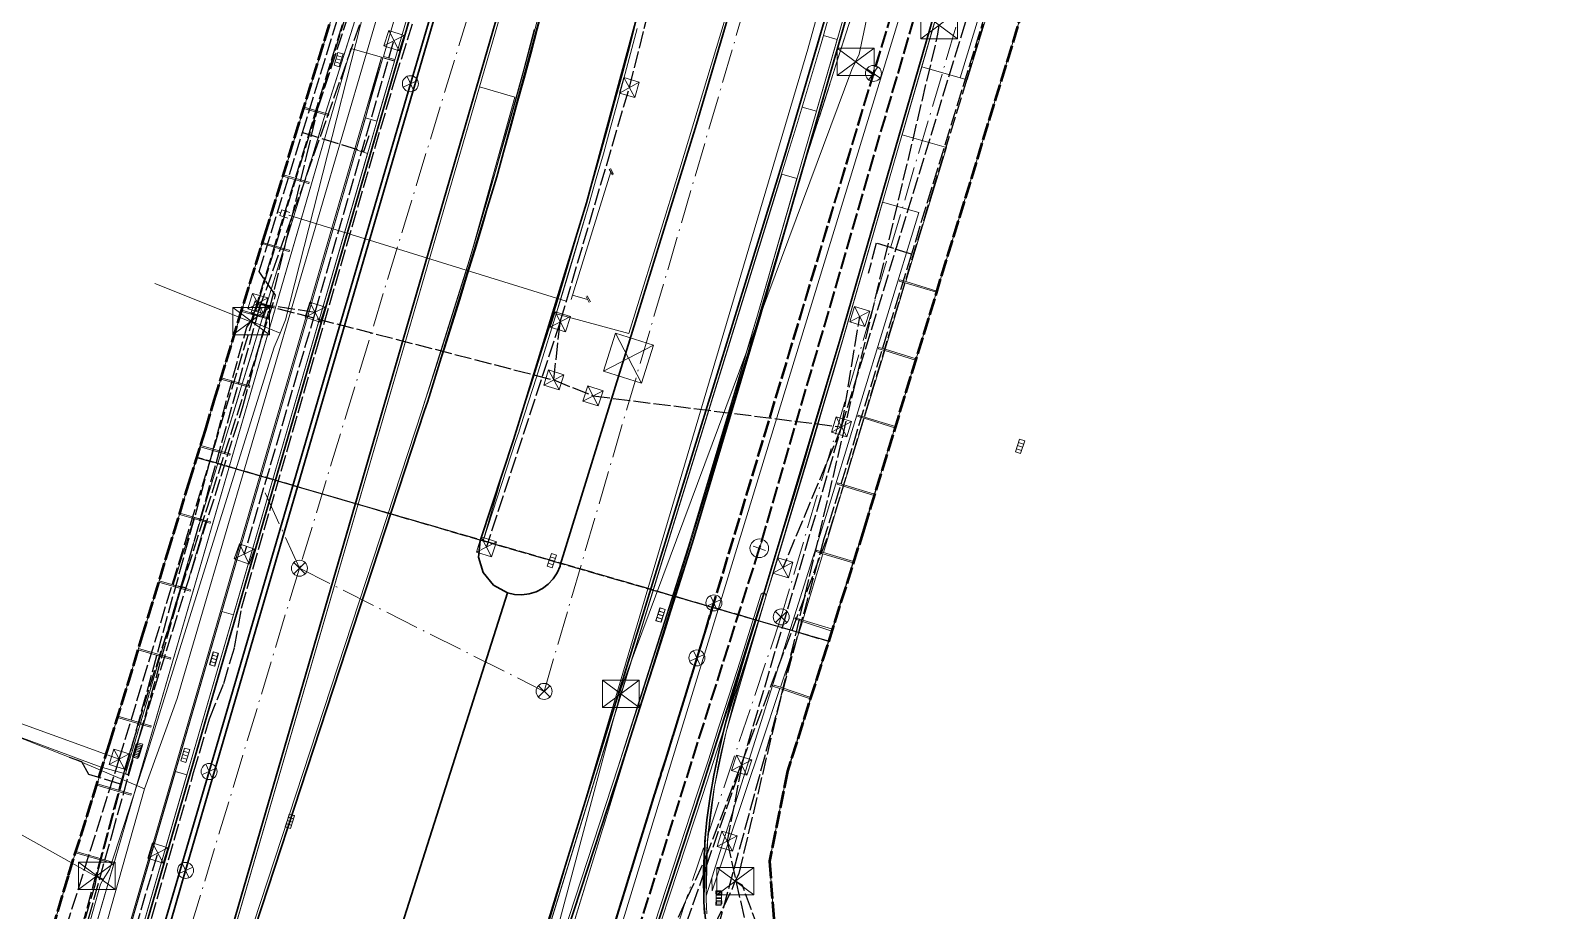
# Model space of a CAD drawing. Header units: metres. Extents: x 105014 to 106600, y 111320 to 118425.
# Drawn here: x 105344.6 to 105457.9, y 112976.1 to 113042 of the extents above; entities that cross this region are included whole.
import ezdxf

# ---------------------------------------------------------------- set-up
doc = ezdxf.new("R2010")
doc.units = ezdxf.units.M
doc.linetypes.add('DASHDOT', pattern=[3.556, 2.54, -0.508, 0, -0.508])
doc.linetypes.add('DASHED', pattern=[1.524, 1.27, -0.254])
for name, color, linetype, lineweight in [('00-BASE-LIMITE', 7, 'DASHED', 50), ('00-BASE-UE', 42, 'DASHED', 25), ('10-PAV-CALZADA-BRT', 12, 'CONTINUOUS', 30), ('10-PAV-CALZADA-MIXTA', 8, 'CONTINUOUS', 30), ('10-PAV-CICLORUTA', 76, 'CONTINUOUS', 18), ('10-PAV-SARDINEL', 252, 'CONTINUOUS', 13), ('20-EP-ZONA-DURA', 253, 'CONTINUOUS', 13), ('20-EP-ZONA-VERDE', 84, 'CONTINUOUS', 13), ('30-RED-ENEL-EXIST', 13, 'CONTINUOUS', 13), ('30-RED-ENEL-NODOS', 11, 'CONTINUOUS', 13), ('30-RED-ENEL-PROY', 1, 'DASHED', 25), ('30-RED-ETB-CAMARA', 151, 'CONTINUOUS', 13), ('30-RED-ETB-EXIST', 145, 'CONTINUOUS', 13), ('30-RED-ETB-PROY', 5, 'DASHED', 25), ('30-RED-MOVISTAR-CAMARA', 141, 'CONTINUOUS', 13), ('30-RED-MOVISTAR-PROY', 4, 'DASHED', 25), ('30-RED-VANTI-EXIST', 52, 'CONTINUOUS', 13), ('30-RED-VANTI-PROY', 2, 'DASHED', 25), ('30-RED-VANTI-RETIRO', 8, 'DASHDOT', 13), ('35-RH-ACUE-DOMICILIARIA', 152, 'CONTINUOUS', 9), ('35-RH-ACUE-MENOR-EXIST', 151, 'CONTINUOUS', 13), ('35-RH-ACUE-MENOR-PROY', 5, 'DASHED', 25), ('35-RH-PLUV-COLECTOR', 96, 'CONTINUOUS', 30), ('35-RH-PLUV-INTERCEPTOR', 3, 'DASHED', 40), ('35-RH-PLUV-NODOS', 94, 'CONTINUOUS', 13), ('35-RH-PLUV-RETIRO', 8, 'DASHDOT', 13), ('35-RH-SUDS-ZONAS', 92, 'CONTINUOUS', 20), ('36-RH-SAN-COLECTOR-PROY', 6, 'DASHED', 35), ('36-RH-SAN-POZOS', 216, 'CONTINUOUS', 13), ('60-PREDIAL-LOTE', 42, 'CONTINUOUS', 13)]:
    doc.layers.add(name, color=color, linetype=linetype, lineweight=lineweight)

# ---------------------------------------------------------------- blocks, each defined once
blk = doc.blocks.new('CAM_ETB_T_13')
for p, q in [((-1.375, -1.025), (1.375, 1.025)), ((-1.375, 1.025), (1.375, -1.025))]:
    blk.add_line(p, q)
blk.add_lwpolyline([(-1.375, -1.025), (1.375, -1.025), (1.375, 1.025), (-1.375, 1.025)], close=True)
blk = doc.blocks.new('CAJA_ENEL')
for p, q in [((-0.6, -0.6), (0.6, 0.6)), ((-0.6, 0.6), (0.6, -0.6))]:
    blk.add_line(p, q)
blk.add_lwpolyline([(-0.6, -0.6), (0.6, -0.6), (0.6, 0.6), (-0.6, 0.6)], close=True)
blk = doc.blocks.new('CT_ENEL')
for p, q in [((-1.5, -1.5), (1.5, 1.5)), ((-1.5, 1.5), (1.5, -1.5))]:
    blk.add_line(p, q)
blk.add_lwpolyline([(-1.5, -1.5), (1.5, -1.5), (1.5, 1.5), (-1.5, 1.5)], close=True)
blk = doc.blocks.new('CAM_MOV_CS_275')
for p, q in [((-0.5, -0.5), (0.5, 0.5)), ((-0.5, 0.5), (0.5, -0.5))]:
    blk.add_line(p, q)
blk.add_lwpolyline([(-0.5, -0.5), (0.5, -0.5), (0.5, 0.5), (-0.5, 0.5)], close=True)
blk = doc.blocks.new('POZO_SAN')
for p, q in [((-0.5, 0), (0.5, 0)), ((0, -0.5), (0, 0.5))]:
    blk.add_line(p, q)
blk.add_circle((0, 0), 0.7)
blk = doc.blocks.new('SUMIDERO')
for p, q in [((-0.25, -0.2), (-0.25, 0.2)), ((0, -0.2), (0, 0.2)), ((0.25, -0.2), (0.25, 0.2))]:
    blk.add_line(p, q)
blk.add_lwpolyline([(-0.5, -0.2), (0.5, -0.2), (0.5, 0.2), (-0.5, 0.2)], close=True)
blk = doc.blocks.new('POZO_PLUV')
for p, q in [((-0.42, -0.42), (0.42, 0.42)), ((-0.42, 0.42), (0.42, -0.42))]:
    blk.add_line(p, q)
blk.add_circle((0, 0), 0.6)

msp = doc.modelspace()

# ---------------------------------------------------------------- linework, layer by layer
at = {"layer": '00-BASE-LIMITE'}
for points in [[(105345.3983, 112971.6131), (105347.5179, 112978.7363), (105350.5825, 112988.5691), (105353.0135, 112996.5165), (105354.9269, 113002.8197), (105356.5159, 113008.0501), (105357.7657, 113012.0511), (105358.4211, 113014.2671), (105362.2081, 113026.6541), (105367.3211, 113043.2891), (105369.8141, 113051.3551), (105370.8177, 113054.5515), (105370.2417, 113054.8149), (105371.6915, 113059.4375), (105376.7971, 113075.9741), (105381.7211, 113092.1431), (105385.6501, 113106.3711), (105386.9791, 113112.5251), (105387.4761, 113114.5441)], [(105437.8951, 113113.6651), (105435.3877, 113100.1267), (105434.0747, 113099.1547), (105432.0513, 113094.8855), (105433.4609, 113092.3184), (105435.1651, 113089.9367), (105433.9785, 113086.9657), (105430.8671, 113079.1087), (105426.6177, 113068.5341), (105407.0983, 113004.6881), (105401.3549, 112986.5059), (105400.0061, 112979.7681), (105400.3503, 112975.2925)]]:
    msp.add_lwpolyline(points, dxfattribs=at)
at = {"layer": '00-BASE-UE'}
for points in [[(105426.6177, 113068.5341), (105408.0621, 113007.8407), (105404.4299, 112996.2571), (105357.1285, 113010.0113), (105357.7657, 113012.0511), (105358.4211, 113014.2671), (105362.2081, 113026.6541), (105367.3211, 113043.2891)], [(105345.3983, 112971.6131), (105347.5179, 112978.7363), (105350.5825, 112988.5691), (105353.0135, 112996.5165), (105354.9269, 113002.8197), (105357.1285, 113010.0113), (105404.4299, 112996.2571), (105404.4299, 112996.2571), (105404.4347, 112996.2557), (105401.3549, 112986.5059), (105400.0061, 112979.7681), (105400.3503, 112975.2925)]]:
    msp.add_lwpolyline(points, dxfattribs=at)
at = {"layer": '10-PAV-CALZADA-BRT'}
for points in [[(105353.1707, 112949.4592), (105374.177, 113013.5211), (105374.3864, 113014.1606), (105374.513, 113014.5481), (105379.5855, 113031.0224), (105384.0831, 113047.6629), (105385.7241, 113054.1819), (105401.5265, 113116.9597)], [(105371.2961, 112971.2841), (105380.3953, 112999.8725), (105380.9253, 112999.7532), (105381.468, 112999.7273), (105382.0069, 112999.7955), (105382.526, 112999.9557), (105383.0097, 113000.2031), (105383.4433, 113000.5304), (105383.8139, 113000.9276), (105384.1103, 113001.3829), (105384.3237, 113001.8825), (105384.3403, 113001.9345), (105394.5385, 113034.9699), (105398.6138, 113048.8173), (105402.3219, 113062.7675), (105415.5729, 113115.4095)], [(105407.9539, 113113.8333), (105392.2742, 113051.7041), (105392.3148, 113051.6887), (105390.8713, 113045.9543), (105386.3116, 113029.0837), (105381.1691, 113012.3816), (105381.0378, 113011.9796), (105380.8284, 113011.3401), (105378.3677, 113003.8355), (105378.3438, 113003.762), (105378.2257, 113002.557), (105378.573, 113001.3971), (105379.3341, 113000.4555), (105380.3953, 112999.8725), (105371.2961, 112971.2841)], [(105422.3613, 113113.7009), (105409.1101, 113061.0587), (105405.3545, 113046.9298), (105401.2271, 113032.9051), (105370.4371, 112933.1659)]]:
    msp.add_lwpolyline(points, dxfattribs=at)
at = {"layer": '10-PAV-CALZADA-MIXTA'}
for points in [[(105399.956, 113113.8485), (105399.5511, 113112.2872), (105399.301, 113111.338), (105399.1393, 113110.7278), (105398.722, 113109.1698), (105398.2984, 113107.6134), (105398.1429, 113107.0469), (105397.8702, 113106.0585), (105397.4379, 113104.5047), (105397.0015, 113102.9518), (105396.6461, 113101.6969), (105396.5617, 113101.4002), (105396.1187, 113099.8492), (105395.7289, 113098.4922), (105395.6732, 113098.2991), (105395.2256, 113096.7495), (105394.7771, 113095.2003), (105394.3274, 113093.6512), (105393.8775, 113092.1023), (105393.8736, 113092.0889), (105350.7113, 112943.6511)], [(105344.71, 112945.3964), (105387.8761, 113093.8475), (105389.7275, 113100.2387), (105390.6381, 113103.4187), (105392.1213, 113108.7199), (105392.2636, 113109.2385), (105392.2704, 113109.2628), (105392.2774, 113109.2883), (105392.5181, 113110.1709), (105392.9372, 113113.231)], [(105371.8373, 112934.7795), (105388.8797, 112986.7891), (105394.24, 113003.65), (105399.3011, 113020.6031), (105413.3733, 113069.3087)], [(105419.3777, 113067.5739), (105405.3055, 113018.8683), (105399.5431, 112999.6449), (105394.8191, 112984.8429), (105389.2683, 112967.9033)], [(105389.2683, 112967.9033), (105394.8191, 112984.8429), (105399.5431, 112999.6449), (105398.9629, 112997.7741), (105398.2947, 112995.6081), (105397.9655, 112994.5237), (105397.4329, 112992.7115), (105397.0265, 112991.2561), (105396.5699, 112989.5011), (105396.2049, 112987.9571), (105395.8419, 112986.2135), (105395.5617, 112984.6191), (105395.3189, 112982.8729), (105395.1589, 112981.2439), (105395.081, 112976.6934), (105395.5477, 112972.1663)]]:
    msp.add_lwpolyline(points, dxfattribs=at)
at = {"layer": '10-PAV-CICLORUTA'}
msp.add_lwpolyline([(105343.5295, 112954.2305), (105368.6589, 113040.6519), (105370.9635, 113039.9817), (105370.9635, 113039.9817), (105343.5575, 112945.7309)], dxfattribs=at)
at = {"layer": '10-PAV-SARDINEL'}
for points in [[(105352.9807, 112949.5215), (105373.987, 113013.5834), (105374.1963, 113014.2228), (105374.3229, 113014.6101), (105374.9145, 113016.4313), (105375.4991, 113018.2544), (105376.0766, 113020.0798), (105376.6471, 113021.9074), (105377.2105, 113023.7373), (105377.7668, 113025.5693), (105378.3161, 113027.4034), (105378.8583, 113029.2397), (105379.3934, 113031.078), (105379.9214, 113032.9183), (105380.4423, 113034.7608), (105380.9561, 113036.6051), (105381.4628, 113038.4515), (105381.9623, 113040.2997), (105382.4547, 113042.1499), (105382.94, 113044.002), (105383.4181, 113045.856), (105383.8892, 113047.7119), (105385.5302, 113054.2307), (105401.3326, 113117.0084)], [(105401.5265, 113116.9597), (105385.7241, 113054.1819), (105384.0831, 113047.6629), (105383.6119, 113045.8064), (105383.1336, 113043.9517), (105382.6481, 113042.0988), (105382.1555, 113040.2479), (105381.6558, 113038.3989), (105381.1489, 113036.5518), (105380.6349, 113034.7067), (105380.1137, 113032.8635), (105379.5855, 113031.0224), (105379.0502, 113029.1834), (105378.5078, 113027.3464), (105377.9583, 113025.5115), (105377.4017, 113023.6788), (105376.8381, 113021.8482), (105376.2674, 113020.0198), (105375.6896, 113018.1937), (105375.1048, 113016.3698), (105374.513, 113014.5481), (105374.3864, 113014.1606), (105374.177, 113013.5211), (105353.1707, 112949.4592)], [(105350.7113, 112943.6511), (105393.8736, 113092.0889), (105393.8775, 113092.1023), (105394.3274, 113093.6512), (105394.7771, 113095.2003), (105395.2256, 113096.7495), (105395.6732, 113098.2991), (105395.7289, 113098.4922), (105396.1187, 113099.8492), (105396.5617, 113101.4002), (105396.6461, 113101.6969), (105397.0015, 113102.9518), (105397.4379, 113104.5047), (105397.8702, 113106.0585), (105398.1429, 113107.0469), (105398.2984, 113107.6134), (105398.722, 113109.1698), (105399.1393, 113110.7278), (105399.301, 113111.338), (105399.5511, 113112.2872), (105399.956, 113113.8485)], [(105400.1497, 113113.7987), (105399.7446, 113112.2366), (105399.4944, 113111.2869), (105399.3326, 113110.6764), (105398.9151, 113109.1177), (105398.4914, 113107.5607), (105398.3358, 113106.9939), (105398.063, 113106.0051), (105397.6305, 113104.4509), (105397.194, 113102.8975), (105396.8385, 113101.6423), (105396.7541, 113101.3454), (105396.311, 113099.7942), (105395.9211, 113098.4369), (105395.8654, 113098.2437), (105395.4177, 113096.694), (105394.9692, 113095.1446), (105394.5195, 113093.5954), (105394.0696, 113092.0465), (105394.0656, 113092.0331), (105350.9034, 112943.5953)], [(105370.4371, 112933.1659), (105401.2271, 113032.9051), (105401.8394, 113034.9019), (105402.4441, 113036.901), (105403.0413, 113038.9023), (105403.631, 113040.9059), (105404.2131, 113042.9117), (105404.7876, 113044.9197), (105405.3545, 113046.9298), (105405.9139, 113048.9421), (105406.4656, 113050.9565), (105407.0097, 113052.9729), (105407.5463, 113054.9914), (105408.0752, 113057.0118), (105408.5965, 113059.0343), (105409.1101, 113061.0587), (105422.3613, 113113.7009)], [(105422.5553, 113113.6521), (105409.304, 113061.0097), (105408.7903, 113058.9848), (105408.2688, 113056.9616), (105407.7397, 113054.9404), (105407.2029, 113052.9212), (105406.663, 113050.9217), (105406.6586, 113050.9041), (105406.6539, 113050.888), (105406.1067, 113048.8889), (105405.5471, 113046.8759), (105404.98, 113044.8651), (105404.4053, 113042.8564), (105403.823, 113040.8498), (105403.2331, 113038.8455), (105402.6356, 113036.8435), (105402.0307, 113034.8437), (105401.4183, 113032.8463), (105370.6282, 112933.1069)], [(105344.518, 112945.4522), (105387.6841, 113093.9033)], [(105387.8761, 113093.8475), (105344.71, 112945.3964)], [(105371.6472, 112934.8418), (105388.6896, 112986.8513), (105389.5336, 112989.4387), (105390.3704, 112992.0282), (105391.2002, 112994.62), (105392.0229, 112997.2141), (105392.8386, 112999.8104), (105393.6472, 113002.4089), (105394.4487, 113005.0096), (105395.2432, 113007.6124), (105396.0305, 113010.2174), (105396.8108, 113012.8246), (105397.584, 113015.4339), (105398.35, 113018.0452), (105399.109, 113020.6588), (105413.1812, 113069.3642)], [(105413.3733, 113069.3087), (105399.3011, 113020.6031), (105398.542, 113017.9891), (105397.7758, 113015.3773), (105397.0025, 113012.7675), (105396.222, 113010.1598), (105395.4345, 113007.5543), (105394.6399, 113004.9509), (105393.8382, 113002.3497), (105393.0295, 112999.7507), (105392.2136, 112997.1538), (105391.3907, 112994.5593), (105390.5608, 112991.9669), (105389.7238, 112989.3769), (105388.8797, 112986.7891), (105371.8373, 112934.7795)], [(105389.2683, 112967.9033), (105394.8191, 112984.8429), (105395.6223, 112987.3048), (105396.4192, 112989.7688), (105397.2097, 112992.2348), (105397.9938, 112994.7028), (105398.7716, 112997.1729), (105399.5431, 112999.6449), (105400.2844, 113002.0415), (105401.0196, 113004.4399), (105401.7489, 113006.8402), (105402.4722, 113009.2422), (105403.1895, 113011.6461), (105403.9009, 113014.0517), (105404.6062, 113016.4591), (105405.3055, 113018.8683), (105419.3777, 113067.5739)], [(105419.5698, 113067.5184), (105405.4976, 113018.8127), (105404.7982, 113016.4032), (105404.0928, 113013.9953), (105403.3813, 113011.5892), (105402.6638, 113009.1848), (105401.9404, 113006.7823), (105401.2109, 113004.3816), (105400.4755, 113001.9827), (105399.7341, 112999.5856), (105398.9625, 112997.1131), (105398.1845, 112994.6425), (105397.4002, 112992.174), (105396.6096, 112989.7075), (105395.8125, 112987.2431), (105395.0092, 112984.7808), (105389.4584, 112967.841)], [(105390.1023, 113042.1415), (105389.6099, 113040.2623), (105389.1103, 113038.385), (105388.6034, 113036.5097), (105388.0893, 113034.6363), (105387.568, 113032.7649), (105387.0395, 113030.8955), (105386.5037, 113029.0282), (105385.9607, 113027.1631), (105385.4106, 113025.2999), (105384.8534, 113023.439), (105384.2889, 113021.5801), (105383.7172, 113019.7235), (105383.1384, 113017.8691), (105382.5525, 113016.0169), (105381.9595, 113014.1671), (105381.3593, 113012.3197), (105381.2279, 113011.9175), (105381.0185, 113011.2779), (105381.0185, 113011.2779), (105378.5599, 113003.78), (105380.1062, 113009.1376), (105380.8284, 113011.3401), (105381.0378, 113011.9796), (105381.1691, 113012.3816), (105381.7691, 113014.2285), (105382.3619, 113016.0776), (105382.9476, 113017.929), (105383.5262, 113019.7827), (105384.0976, 113021.6386), (105384.6619, 113023.4967), (105385.2189, 113025.3569), (105385.7688, 113027.2193), (105386.3116, 113029.0837), (105386.8471, 113030.9503), (105387.3754, 113032.8189), (105387.8965, 113034.6896), (105388.4104, 113036.5622), (105388.9171, 113038.4368), (105389.4165, 113040.3133), (105389.9087, 113042.1918)], [(105389.0782, 112967.9656), (105394.629, 112984.9051), (105395.4321, 112987.3666), (105396.2288, 112989.8301), (105397.0192, 112992.2956), (105397.8032, 112994.7632), (105398.5808, 112997.2327), (105399.3522, 112999.7043), (105399.3647, 112999.7352), (105399.3822, 112999.7636), (105399.4042, 112999.7888), (105399.4301, 112999.8099), (105399.4591, 112999.8264), (105399.4904, 112999.8378), (105399.5232, 112999.8439), (105399.5566, 112999.8444), (105399.5896, 112999.8394), (105399.6213, 112999.829), (105399.6508, 112999.8134), (105399.6773, 112999.7932), (105399.7001, 112999.7688), (105399.7185, 112999.741), (105399.7321, 112999.7105), (105399.7403, 112999.6782), (105399.7431, 112999.6449), (105399.7431, 112999.6449), (105399.7401, 112999.6102), (105399.7341, 112999.5855), (105399.154, 112997.715), (105398.486, 112995.5496), (105398.1571, 112994.4662), (105397.8884, 112993.562), (105397.6252, 112992.6564), (105397.4196, 112991.9308), (105397.2195, 112991.2037), (105397.0636, 112990.6212), (105396.9118, 112990.0375), (105396.764, 112989.4528), (105396.6386, 112988.9406), (105396.5173, 112988.4275), (105396.4001, 112987.9133), (105396.2736, 112987.3348), (105396.153, 112986.7555), (105396.0383, 112986.1757), (105395.9395, 112985.6474), (105395.8465, 112985.1181), (105395.7592, 112984.5878), (105395.6711, 112984.0093), (105395.5906, 112983.43), (105395.5175, 112982.8493), (105395.457, 112982.3101), (105395.4039, 112981.7695), (105395.3582, 112981.2274), (105395.3207, 112980.6918), (105395.2907, 112980.1524), (105395.2684, 112979.6136), (105395.2538, 112979.0743), (105395.2468, 112978.5339), (105395.2476, 112977.9957), (105395.2561, 112977.4568), (105395.2722, 112976.9175), (105395.2961, 112976.3788), (105395.3277, 112975.8398)], [(105395.128, 112975.8273), (105395.0963, 112976.3685), (105395.0723, 112976.9101), (105395.0561, 112977.452), (105395.0476, 112977.994), (105395.0468, 112978.5362), (105395.0538, 112979.0782), (105395.0685, 112979.6202), (105395.0909, 112980.1618), (105395.121, 112980.7031), (105395.1589, 112981.2439), (105395.2047, 112981.7876), (105395.258, 112982.3307), (105395.3189, 112982.8729), (105395.3923, 112983.456), (105395.4732, 112984.0381), (105395.5617, 112984.6191), (105395.6493, 112985.1516), (105395.7427, 112985.6831), (105395.8419, 112986.2135), (105395.9571, 112986.7959), (105396.0781, 112987.3771), (105396.2049, 112987.9571), (105396.3225, 112988.4727), (105396.4441, 112988.9874), (105396.5699, 112989.5011), (105396.718, 112990.0872), (105396.8702, 112990.6722), (105397.0265, 112991.2561), (105397.227, 112991.9846), (105397.4329, 112992.7115), (105397.6965, 112993.6184), (105397.9655, 112994.5237), (105398.2947, 112995.6081), (105398.9629, 112997.7741), (105399.5431, 112999.6449), (105398.7716, 112997.1729), (105397.9938, 112994.7028), (105397.2097, 112992.2348), (105396.4192, 112989.7688), (105395.6223, 112987.3048), (105394.8191, 112984.8429), (105389.2683, 112967.9033)]]:
    msp.add_lwpolyline(points, dxfattribs=at)
at = {"layer": '20-EP-ZONA-DURA'}
for points in [[(105372.5547, 113045.0431), (105371.093, 113040.0474), (105371.9553, 113039.8187), (105371.9297, 113039.7221), (105371.0652, 113039.9523), (105371.0595, 113039.9539), (105370.1385, 113036.7867), (105369.8476, 113035.7895), (105369.8206, 113035.6932), (105369.1745, 113033.4847), (105369.1781, 113033.4837), (105359.0997, 112998.8234), (105357.7034, 112994.0214), (105348.7683, 112963.293)], [(105346.5354, 112975.4345), (105347.5179, 112978.7363), (105348.07, 112980.5079), (105348.0421, 112980.4117), (105350.5167, 112979.6923), (105350.7087, 112979.6365), (105350.7367, 112979.7325), (105350.5447, 112979.7883), (105348.07, 112980.5079), (105349.6474, 112985.5687), (105349.6195, 112985.4727), (105351.9965, 112984.7815), (105352.1885, 112984.7257), (105352.2165, 112984.8217), (105352.0245, 112984.8775), (105349.6474, 112985.5687), (105350.5825, 112988.5691), (105351.1845, 112990.5371), (105353.4763, 112989.8707), (105353.6685, 112989.8149), (105353.6963, 112989.9109), (105353.5043, 112989.9667), (105351.2137, 112990.6327), (105352.7349, 112995.6058), (105354.9563, 112994.9599), (105355.1483, 112994.9041), (105355.1761, 112995.0001), (105354.9841, 112995.0559), (105352.7642, 112995.7013), (105353.0135, 112996.5165), (105354.2765, 113000.6771), (105356.4361, 113000.0491), (105356.6281, 112999.9933), (105356.6559, 113000.0893), (105356.4639, 113000.1451), (105354.3055, 113000.7727), (105354.9269, 113002.8197), (105355.817, 113005.7494), (105358.0831, 113005.0905), (105358.1081, 113005.0833), (105358.1361, 113005.1793), (105358.1111, 113005.1865), (105355.846, 113005.8451), (105356.5159, 113008.0501), (105357.4093, 113010.9101), (105357.3813, 113010.8141), (105359.5629, 113010.1797), (105359.5879, 113010.1725), (105359.6159, 113010.2685), (105359.5909, 113010.2757), (105357.4093, 113010.9101), (105357.7657, 113012.0511), (105358.4211, 113014.2671), (105358.9164, 113015.8873), (105361.0427, 113015.2689), (105361.0677, 113015.2617), (105361.0957, 113015.3577), (105361.0707, 113015.3649), (105358.9457, 113015.9829), (105360.4661, 113020.9561), (105362.5225, 113020.3581), (105362.5475, 113020.3509), (105362.5755, 113020.4469), (105362.5505, 113020.4543), (105360.4953, 113021.0517), (105362.0158, 113026.0251), (105364.0023, 113025.4473), (105364.0273, 113025.4401), (105364.0553, 113025.5361), (105364.0303, 113025.5433), (105362.0451, 113026.1207), (105362.2081, 113026.6541), (105363.5722, 113031.0921), (105365.4823, 113030.5367), (105365.5073, 113030.5293), (105365.5351, 113030.6253), (105365.5101, 113030.6327), (105363.6016, 113031.1877), (105365.1589, 113036.2543), (105365.1309, 113036.1583), (105366.9621, 113035.6257), (105366.9871, 113035.6185), (105367.0151, 113035.7145), (105366.9899, 113035.7219), (105365.1589, 113036.2543), (105367.3211, 113043.2891)], [(105396.6987, 113042.8548), (105393.2945, 113031.6178), (105392.2499, 113028.2342), (105389.4873, 113019.2853), (105389.4873, 113019.2853), (105384.0401, 113020.7739), (105386.5037, 113029.0282), (105387.0395, 113030.8955), (105387.568, 113032.7649), (105388.0893, 113034.6363), (105388.6034, 113036.5097), (105389.1103, 113038.385), (105389.6099, 113040.2623), (105390.1023, 113042.1415)], [(105382.4547, 113042.1499), (105381.9623, 113040.2997), (105381.4628, 113038.4515), (105380.9561, 113036.6051), (105380.4423, 113034.7608), (105379.9214, 113032.9183), (105379.3934, 113031.078), (105378.8583, 113029.2397), (105378.3161, 113027.4034), (105377.7668, 113025.5693), (105377.4427, 113024.5021), (105378.3357, 113027.5375), (105378.3388, 113027.5484), (105378.5166, 113028.1622), (105379.4578, 113031.3908), (105380.2766, 113034.2777), (105380.8126, 113036.2049), (105381.6018, 113039.0996), (105382.3929, 113042.0709)], [(105343.5575, 112945.7309), (105370.9635, 113039.9817), (105368.6589, 113040.6519), (105344.9814, 112959.2237)], [(105395.3277, 112975.8398), (105395.2961, 112976.3788), (105395.2722, 112976.9175), (105395.2633, 112977.1813), (105395.6895, 112978.5304), (105395.7173, 112977.5565), (105399.4088, 112988.5659), (105400.7969, 112992.7051), (105403.0721, 112991.9421), (105401.3549, 112986.5059), (105400.0061, 112979.7681), (105400.0061, 112979.7681), (105400.3503, 112975.2925)]]:
    msp.add_lwpolyline(points, dxfattribs=at)
for points in [[(105418.7053, 113042.6534), (105412.5363, 113022.4752), (105410.2135, 113023.1817), (105411.3026, 113026.7631), (105413.2683, 113033.2275), (105409.9397, 113034.1873), (105411.4109, 113039.2789), (105414.2831, 113038.4501), (105414.8099, 113038.2969), (105416.3523, 113043.369), (105416.4093, 113043.3515), (105418.7053, 113042.6534)], [(105405.0777, 113041.3169), (105403.5233, 113035.9371), (105402.4557, 113036.2455), (105402.6356, 113036.8435), (105403.2331, 113038.8455), (105403.823, 113040.8498), (105404.0461, 113041.6151), (105405.0777, 113041.3169)], [(105412.5071, 113022.3797), (105410.9868, 113017.4069), (105408.6717, 113018.1109), (105410.1845, 113023.0859), (105412.5071, 113022.3797)], [(105410.9576, 113017.3113), (105409.4372, 113012.3385), (105407.1297, 113013.0403), (105408.3967, 113017.2069), (105408.6425, 113018.0153), (105410.9576, 113017.3113)], [(105409.408, 113012.2429), (105407.0983, 113004.6881), (105406.3152, 113002.209), (105404.0457, 113002.8987), (105405.4863, 113007.6363), (105405.5585, 113007.8737), (105407.8547, 113007.1755), (105407.8839, 113007.2713), (105405.5877, 113007.9695), (105407.1005, 113012.9445), (105409.408, 113012.2429)], [(105406.2851, 113002.1135), (105404.7186, 112997.1545), (105402.5049, 112997.8277), (105402.5761, 112998.0657), (105404.0167, 113002.8031), (105406.2851, 113002.1135)], [(105404.6698, 112996.9999), (105403.1033, 112992.0407), (105400.8285, 112992.7999), (105402.3989, 112997.4833), (105402.4746, 112997.7324), (105404.6698, 112996.9999)]]:
    msp.add_lwpolyline(points, close=True, dxfattribs=at)
at = {"layer": '20-EP-ZONA-VERDE'}
for points in [[(105425.9095, 113084.7945), (105428.2287, 113080.5887), (105423.7861, 113069.5337), (105414.2831, 113038.4501), (105411.4109, 113039.2789), (105419.5699, 113067.5183), (105421.9705, 113075.8601), (105423.1631, 113080.0543), (105424.4379, 113084.6213), (105424.688, 113085.0152), (105425.1154, 113085.2027), (105425.5747, 113085.1197), (105425.9095, 113084.7945)], [(105371.9237, 113039.7025), (105344.5177, 112945.4517), (105344.1569, 112944.2109), (105343.7961, 112942.9679), (105343.4353, 112941.7231), (105343.0763, 112940.4797), (105342.7175, 112939.2311), (105342.3599, 112937.9801), (105342.0041, 112936.7267), (105341.6779, 112935.5677), (105340.8445, 112933.0159), (105340.0911, 112933.2179), (105340.4319, 112934.4525), (105340.7839, 112935.7135), (105341.1381, 112936.9715), (105341.4943, 112938.2267), (105341.8523, 112939.4791), (105342.2115, 112940.7287), (105342.5707, 112941.9727), (105342.9317, 112943.2185), (105343.2927, 112944.4617), (105343.6535, 112945.7029), (105371.0595, 113039.9539), (105371.9237, 113039.7025)], [(105380.9325, 113036.9979), (105377.6608, 113025.2311), (105373.9869, 113013.5835), (105352.9807, 112949.5215), (105352.6789, 112948.6011), (105352.6127, 112948.3993), (105352.3247, 112948.4831), (105378.2945, 113037.7651), (105380.9325, 113036.9979)], [(105366.9899, 113035.7219), (105367.0151, 113035.7145), (105366.9871, 113035.6185), (105366.9621, 113035.6257), (105365.1309, 113036.1583), (105365.1589, 113036.2543), (105366.9899, 113035.7219)], [(105365.5101, 113030.6327), (105365.5351, 113030.6253), (105365.5073, 113030.5293), (105365.4823, 113030.5367), (105363.5735, 113031.0917), (105363.6015, 113031.1877), (105365.5101, 113030.6327)], [(105402.0663, 113030.8929), (105399.1089, 113020.6587), (105394.0488, 113003.7089), (105388.6897, 112986.8513), (105371.6473, 112934.8417), (105371.2455, 112933.6155), (105370.8441, 112932.3891), (105370.4435, 112931.1625), (105370.0437, 112929.9355), (105369.6453, 112928.7079), (105369.2485, 112927.4797), (105368.8539, 112926.2509), (105368.4871, 112925.1015), (105368.2001, 112925.1883), (105368.3337, 112925.6307), (105368.7123, 112926.8753), (105369.0929, 112928.1203), (105369.4755, 112929.3671), (105369.8589, 112930.6131), (105370.2433, 112931.8595), (105370.6283, 112933.1069), (105400.9259, 113031.2225), (105402.0663, 113030.8929)], [(105411.1975, 113028.3595), (105404.2335, 113005.5785), (105395.2633, 112977.1813), (105395.3583, 112981.2285), (105395.8905, 112985.37), (105396.7639, 112989.4529), (105399.7341, 112999.5857), (105405.5365, 113018.9473), (105408.4825, 113029.1437), (105411.1975, 113028.3595)], [(105364.0303, 113025.5433), (105364.0553, 113025.5361), (105364.0273, 113025.4401), (105364.0023, 113025.4473), (105362.0171, 113026.0247), (105362.0451, 113026.1207), (105364.0303, 113025.5433)], [(105410.2135, 113023.1817), (105412.5361, 113022.4753), (105412.5071, 113022.3797), (105410.1845, 113023.0859), (105409.7327, 113023.2233), (105409.7619, 113023.3191), (105410.2135, 113023.1817)], [(105362.5505, 113020.4543), (105362.5755, 113020.4469), (105362.5475, 113020.3509), (105362.5225, 113020.3581), (105360.4673, 113020.9557), (105360.4953, 113021.0517), (105362.5505, 113020.4543)], [(105408.6717, 113018.1109), (105410.9869, 113017.4069), (105410.9577, 113017.3113), (105408.6425, 113018.0153), (105408.1833, 113018.1557), (105408.2125, 113018.2515), (105408.6717, 113018.1109)], [(105361.0707, 113015.3649), (105361.0957, 113015.3577), (105361.0677, 113015.2617), (105361.0427, 113015.2689), (105358.9177, 113015.8869), (105358.9457, 113015.9829), (105361.0707, 113015.3649)], [(105407.1297, 113013.0403), (105409.4371, 113012.3385), (105409.4081, 113012.2429), (105407.1005, 113012.9445), (105406.6339, 113013.0873), (105406.6629, 113013.1831), (105407.1297, 113013.0403)], [(105359.5909, 113010.2757), (105359.6159, 113010.2685), (105359.5879, 113010.1725), (105359.5629, 113010.1797), (105357.3813, 113010.8141), (105357.4093, 113010.9101), (105359.5909, 113010.2757)], [(105405.5877, 113007.9695), (105407.8839, 113007.2713), (105407.8547, 113007.1755), (105405.5585, 113007.8737), (105405.0841, 113008.0181), (105405.1131, 113008.1137), (105405.5877, 113007.9695)], [(105358.1111, 113005.1865), (105358.1361, 113005.1793), (105358.1081, 113005.0833), (105358.0831, 113005.0905), (105355.8181, 113005.7491), (105355.8461, 113005.8451), (105358.1111, 113005.1865)], [(105404.0457, 113002.8987), (105406.3143, 113002.2093), (105406.2851, 113002.1135), (105404.0167, 113002.8031), (105403.5133, 113002.9631), (105403.5425, 113003.0589), (105404.0457, 113002.8987)], [(105356.4639, 113000.1451), (105356.6559, 113000.0893), (105356.6281, 112999.9933), (105356.4361, 113000.0491), (105354.2771, 113000.6769), (105354.3049, 113000.7729), (105356.4639, 113000.1451)], [(105402.5061, 112997.8273), (105404.7187, 112997.1545), (105404.6697, 112996.9999), (105402.4743, 112997.7325), (105401.9169, 112997.9183), (105401.9487, 112998.0133), (105402.5061, 112997.8273)], [(105354.9841, 112995.0559), (105355.1761, 112995.0001), (105355.1483, 112994.9041), (105354.9563, 112994.9599), (105352.7357, 112995.6055), (105352.7637, 112995.7015), (105354.9841, 112995.0559)], [(105400.8285, 112992.7999), (105403.1051, 112992.0401), (105403.0723, 112991.9421), (105400.7969, 112992.7051), (105400.3203, 112992.8641), (105400.3521, 112992.9589), (105400.8285, 112992.7999)], [(105353.5043, 112989.9667), (105353.6963, 112989.9109), (105353.6685, 112989.8149), (105353.4763, 112989.8707), (105351.1857, 112990.5367), (105351.2137, 112990.6327), (105353.5043, 112989.9667)], [(105352.0245, 112984.8775), (105352.2165, 112984.8217), (105352.1885, 112984.7257), (105351.9965, 112984.7815), (105349.6195, 112985.4727), (105349.6473, 112985.5687), (105352.0245, 112984.8775)], [(105350.5447, 112979.7883), (105350.7367, 112979.7325), (105350.7087, 112979.6365), (105350.5167, 112979.6923), (105348.0421, 112980.4117), (105348.0701, 112980.5079), (105350.5447, 112979.7883)]]:
    msp.add_lwpolyline(points, close=True, dxfattribs=at)
at = {"layer": '30-RED-ENEL-EXIST'}
msp.add_lwpolyline([(105351.3079, 112987.4229), (105341.2527, 112991.0659)], dxfattribs=at)
at = {"layer": '30-RED-ENEL-PROY'}
for points in [[(105389.5183, 113037.7167), (105393.7675, 113054.5633)], [(105361.6939, 113021.5447), (105370.2689, 113049.5745)], [(105405.4147, 113012.2973), (105414.7547, 113042.7807)], [(105365.9791, 113020.8945), (105371.8863, 113041.2289)], [(105384.3421, 113020.1717), (105389.5183, 113037.7167)], [(105351.3079, 112987.4229), (105361.6939, 113021.5447)], [(105361.6939, 113021.5447), (105383.8553, 113015.8163)], [(105361.6939, 113021.5447), (105365.9791, 113020.8945)], [(105365.9791, 113020.8945), (105360.6779, 113002.7827)], [(105384.3421, 113020.1717), (105378.8117, 113003.3161)], [(105383.8553, 113015.8163), (105384.3421, 113020.1717)], [(105405.4147, 113012.2973), (105406.7701, 113020.5701)], [(105383.8553, 113015.8163), (105386.7941, 113014.6257)], [(105386.7941, 113014.6257), (105405.4147, 113012.2973)], [(105397.9271, 112986.9717), (105405.4147, 113012.2973)], [(105405.4147, 113012.2973), (105401.0181, 113001.7527)], [(105346.3949, 112971.8115), (105351.3079, 112987.4229)], [(105388.7599, 112960.6845), (105397.9271, 112986.9717)], [(105397.9271, 112986.9717), (105396.8399, 112981.2713)], [(105351.2539, 112970.2781), (105354.1999, 112980.3913)], [(105396.8399, 112981.2713), (105401.7773, 112958.9713)]]:
    msp.add_lwpolyline(points, dxfattribs=at)
at = {"layer": '30-RED-ETB-EXIST'}
for points in [[(105406.459, 113039.645), (105406.727, 113040.218), (105419.529, 113100.67)], [(105361.181, 113020.229), (105363.352, 113019.331), (105363.761, 113020.319), (105372.177, 113053.394), (105372.345, 113053.61), (105372.478, 113054.034)], [(105388.869, 112992.319), (105388.875, 112992.66), (105406.186, 113039.063), (105406.459, 113039.645)], [(105353.985, 113023.043), (105361.161, 113020.18), (105361.181, 113020.229)], [(105349.625, 112978.683), (105350.11, 112978.392), (105350.571, 112979.159), (105353.046, 112986.753), (105362.919, 113018.285), (105363.352, 113019.331), (105361.181, 113020.229)], [(105363.671, 112897.537), (105363.623, 112897.874), (105388.819, 112992.288), (105388.869, 112992.319)], [(105343.019, 112982.293), (105349.823, 112978.485), (105349.625, 112978.683)], [(105343.893, 112958.853), (105344.242, 112958.674), (105344.731, 112959.629), (105349.906, 112978.052), (105350.11, 112978.392), (105349.625, 112978.683)]]:
    msp.add_lwpolyline(points, dxfattribs=at)
at = {"layer": '30-RED-ETB-PROY'}
for points in [[(105361.181, 113020.229), (105361.414, 113020.833), (105371.438, 113053.606), (105371.547, 113054.231)], [(105397.451, 112978.28), (105397.749, 112978.863), (105412.625, 113041.711), (105412.711, 113042.388)], [(105349.625, 112978.683), (105349.772, 112979.254), (105360.858, 113019.781), (105361.181, 113020.229)], [(105343.893, 112958.853), (105344.108, 112959.417), (105349.523, 112978.09), (105349.625, 112978.683)], [(105389.145, 112960.632), (105389.224, 112961.197), (105397.212, 112977.674), (105397.451, 112978.28)], [(105404.566, 112959.837), (105404.425, 112960.394), (105397.988, 112977.956), (105397.451, 112978.28)]]:
    msp.add_lwpolyline(points, dxfattribs=at)
at = {"layer": '30-RED-MOVISTAR-PROY'}
for points in [[(105361.7979, 113021.1163), (105369.4932, 113042.858)], [(105350.7734, 112981.775), (105361.7979, 113021.1163)], [(105335.085, 112925.5368), (105350.7734, 112981.775)]]:
    msp.add_lwpolyline(points, dxfattribs=at)
at = {"layer": '30-RED-VANTI-EXIST'}
for points in [[(105366.6671, 113035.4749), (105366.9335, 113036.3399), (105369.6515, 113044.9363), (105372.7621, 113055.1389), (105376.3233, 113066.2405), (105378.9315, 113074.3731), (105381.8067, 113084.7487), (105382.9881, 113088.9056)], [(105399.3588, 113021.0995), (105402.6429, 113032.0447), (105408.8715, 113051.6081), (105411.1099, 113057.8119), (105411.4552, 113059.5371)], [(105365.7296, 113032.4308), (105366.6671, 113035.4749)], [(105363.8192, 113026.2272), (105365.7296, 113032.4308)], [(105352.7956, 112989.7791), (105357.3935, 113005.3481), (105361.5993, 113019.0189), (105363.8192, 113026.2272)], [(105399.0762, 113020.1576), (105399.3588, 113021.0995)], [(105369.2644, 112841.0077), (105368.1617, 112845.4589), (105366.6921, 112856.4433), (105365.5923, 112864.4445), (105365.2825, 112873.5299), (105364.9341, 112884.5323), (105366.1159, 112897.2281), (105367.4471, 112910.1923), (105370.8023, 112925.8281), (105372.0497, 112931.4039), (105373.3033, 112935.4305), (105376.6097, 112945.8771), (105382.2027, 112964.9137), (105389.0803, 112987.2663), (105395.4575, 113008.0973), (105399.0762, 113020.1576)], [(105335.8427, 112992.0322), (105349.8693, 112986.8305), (105351.7741, 112986.3203)], [(105351.7959, 112986.3942), (105352.7956, 112989.7791)], [(105351.7741, 112986.3203), (105351.7959, 112986.3942)]]:
    msp.add_lwpolyline(points, dxfattribs=at)
at = {"layer": '30-RED-VANTI-PROY'}
for points in [[(105366.2103, 113018.5106), (105371.9801, 113038.3801), (105376.1441, 113051.6063), (105376.7175, 113053.5137), (105377.3991, 113056.7283), (105384.4971, 113081.2517), (105385.6237, 113084.2353), (105386.2459, 113086.4137), (105386.6211, 113088.6019), (105391.8013, 113105.6661), (105399.3711, 113138.5371)], [(105366.0704, 113035.6164), (105366.2131, 113036.2115), (105369.3103, 113045.7095), (105368.9901, 113048.7277), (105371.2839, 113055.6017), (105372.8011, 113057.2803), (105376.3049, 113067.5057), (105380.0177, 113080.4015), (105380.8673, 113083.5721), (105380.6521, 113086.3833), (105381.2538, 113088.468)], [(105369.2644, 112841.0077), (105368.2365, 112850.9535), (105367.4187, 112858.8959), (105367.1825, 112863.2517), (105367.1139, 112868.5799), (105367.4435, 112879.2279), (105369.0721, 112892.4757), (105370.3549, 112904.2331), (105371.0067, 112910.5345), (105371.0805, 112911.0727), (105375.4325, 112925.4655), (105383.2427, 112949.4917), (105388.7079, 112965.9081), (105395.2265, 112979.9931), (105404.4923, 113004.3963), (105412.2279, 113029.9339), (105414.8055, 113038.3641), (105418.1385, 113049.3487), (105420.8066, 113057.7913)], [(105365.3357, 113032.5523), (105366.0704, 113035.6164)], [(105363.8192, 113026.2272), (105365.3357, 113032.5523)], [(105353.0229, 112989.7121), (105360.5919, 113013.8965), (105362.9447, 113022.5801), (105363.8192, 113026.2272)], [(105350.7509, 112965.2477), (105356.8831, 112986.4149), (105358.0749, 112990.4463), (105359.1379, 112993.0905), (105359.9461, 112995.7739), (105360.4663, 112998.7303), (105366.2103, 113018.5106)], [(105352.0047, 112986.3313), (105352.2011, 112987.0865), (105353.0229, 112989.7121)], [(105351.7741, 112986.3203), (105351.9885, 112986.2693), (105352.0047, 112986.3313)]]:
    msp.add_lwpolyline(points, dxfattribs=at)
at = {"layer": '30-RED-VANTI-RETIRO'}
for points in [[(105366.6671, 113035.4749), (105366.9335, 113036.3399), (105369.6515, 113044.9363), (105372.7621, 113055.1389), (105376.3233, 113066.2405), (105378.9315, 113074.3731), (105381.8067, 113084.7487), (105382.9881, 113088.9056)], [(105399.3588, 113021.0995), (105402.6429, 113032.0447), (105408.8715, 113051.6081), (105411.1099, 113057.8119), (105411.4552, 113059.5371)], [(105365.7296, 113032.4308), (105366.6671, 113035.4749)], [(105363.8192, 113026.2272), (105365.7296, 113032.4308)], [(105352.7956, 112989.7791), (105357.3935, 113005.3481), (105361.5993, 113019.0189), (105363.8192, 113026.2272)], [(105399.0762, 113020.1576), (105399.3588, 113021.0995)], [(105369.2644, 112841.0077), (105368.1617, 112845.4589), (105366.6921, 112856.4433), (105365.5923, 112864.4445), (105365.2825, 112873.5299), (105364.9341, 112884.5323), (105366.1159, 112897.2281), (105367.4471, 112910.1923), (105370.8023, 112925.8281), (105372.0497, 112931.4039), (105373.3033, 112935.4305), (105376.6097, 112945.8771), (105382.2027, 112964.9137), (105389.0803, 112987.2663), (105395.4575, 113008.0973), (105399.0762, 113020.1576)], [(105351.7959, 112986.3942), (105352.7956, 112989.7791)], [(105351.7741, 112986.3203), (105351.7959, 112986.3942)]]:
    msp.add_lwpolyline(points, dxfattribs=at)
at = {"layer": '35-RH-ACUE-DOMICILIARIA'}
for points in [[(105385.1641, 113021.8344), (105388.1239, 113031.3934)], [(105388.0033, 113031.6124), (105388.2445, 113031.1744)], [(105388.0935, 113031.6621), (105388.3347, 113031.2241)], [(105363.4084, 113028.3388), (105363.1828, 113028.4087)], [(105363.9488, 113027.9281), (105363.3393, 113028.1234), (105363.4793, 113028.5602), (105364.0888, 113028.3649)], [(105384.7894, 113021.7136), (105364.0197, 113028.1494)], [(105385.2648, 113022.1595), (105386.391, 113021.8376)], [(105386.2704, 113022.0566), (105386.5116, 113021.6186)], [(105386.3606, 113022.1063), (105386.6018, 113021.6683)]]:
    msp.add_lwpolyline(points, dxfattribs=at)
at = {"layer": '35-RH-ACUE-MENOR-EXIST'}
for points in [[(105430.12, 113196.66), (105430.47, 113184.09), (105429.71, 113172.11), (105427.46, 113149.85), (105418.35, 113096.42), (105402.88, 113040.6), (105370.95, 112932.9), (105365.94, 112912.26), (105364.32, 112879.99), (105365.5, 112853.31), (105367.86, 112839.31), (105381.75, 112786.11)], [(105430.12, 113196.66), (105430.47, 113184.09), (105429.71, 113172.11), (105427.46, 113149.85), (105418.35, 113096.42), (105402.88, 113040.6), (105370.95, 112932.9), (105365.94, 112912.26), (105364.32, 112879.99), (105365.5, 112853.31), (105367.86, 112839.31), (105381.75, 112786.11)], [(105388.98, 113111.83), (105381.8, 113079.13), (105376.93, 113064.49), (105355.66, 112991.97)], [(105388.98, 113111.83), (105381.8, 113079.13), (105376.93, 113064.49), (105355.66, 112991.97)], [(105287.94, 113014.03), (105290.36, 113013.1), (105292.74, 113017.94), (105308.98, 113011.33), (105305.72, 113004.14), (105348.57, 112987.17)], [(105287.94, 113014.03), (105290.36, 113013.1), (105292.74, 113017.94), (105308.98, 113011.33), (105305.72, 113004.14), (105348.57, 112987.17)], [(105355.66, 112991.97), (105353.19, 112985.19)], [(105355.66, 112991.97), (105353.19, 112985.19)], [(105348.57, 112987.17), (105353.19, 112985.19)], [(105348.57, 112987.17), (105353.19, 112985.19)], [(105353.19, 112985.19), (105338.57, 112933.41)], [(105353.19, 112985.19), (105338.57, 112933.41)]]:
    msp.add_lwpolyline(points, dxfattribs=at)
at = {"layer": '35-RH-ACUE-MENOR-PROY'}
for points in [[(105435.3088, 113121.0375), (105425.74, 113084.3311), (105425.08, 113081.7976), (105422.7501, 113072.8549), (105417.5417, 113047.7333), (105410.6404, 113025.2438), (105404.0928, 113003.9217), (105395.782, 112973.4496)], [(105347.3204, 112970.3667), (105351.4147, 112985.5466), (105353.597, 112992.8651), (105363.0243, 113022.1648), (105361.7855, 113023.9287), (105365.0347, 113034.3464), (105368.4078, 113045.28), (105370.8129, 113048.212), (105371.4475, 113050.3603), (105371.5657, 113051.7734), (105377.4217, 113071.9223), (105376.6011, 113073.3655), (105381.4011, 113090.0028), (105382.9857, 113090.8136), (105387.0416, 113104.6046), (105389.2676, 113113.6597)], [(105365.0347, 113034.3464), (105369.6392, 113032.9172), (105370.0308, 113034.1416)], [(105410.6404, 113025.2438), (105409.3206, 113025.6578), (105408.0008, 113026.0718), (105407.4081, 113023.7876)], [(105351.4147, 112985.5466), (105349.0203, 112986.2764), (105348.509, 112987.2076), (105347.5902, 112987.5472)]]:
    msp.add_lwpolyline(points, dxfattribs=at)
at = {"layer": '35-RH-PLUV-COLECTOR'}
for points in [[(105385.8134, 113081.0192), (105373.1151, 113038.0043)], [(105377.0206, 113050.1669), (105356.2773, 112979.0815)], [(105373.1151, 113038.0043), (105358.0377, 112986.4928)], [(105358.0377, 112986.4928), (105345.2482, 112942.8977)], [(105356.2773, 112979.0815), (105339.8285, 112922.1545)]]:
    msp.add_lwpolyline(points, dxfattribs=at)
at = {"layer": '35-RH-PLUV-INTERCEPTOR'}
for points in [[(105410.505, 113047.7732), (105394.5716, 112995.0033)], [(105410.505, 113047.7732), (105395.8487, 112999.1198)], [(105395.8487, 112999.1198), (105387.9201, 112973.5645)], [(105394.5716, 112995.0033), (105387.9201, 112973.5645)]]:
    msp.add_lwpolyline(points, dxfattribs=at)
at = {"layer": '35-RH-PLUV-RETIRO'}
for points in [[(105422.2817, 113070.2769), (105400.8885, 112998.0676)], [(105383.1294, 112992.4949), (105402.5134, 113058.6209)], [(105381.754, 113057.252), (105364.8076, 113001.715), (105347.0396, 112943.0152)], [(105364.8076, 113001.715), (105362.136, 113007.6087)], [(105364.8076, 113001.715), (105383.1294, 112992.4949)], [(105400.8885, 112998.0676), (105381.9697, 112941.8268)]]:
    msp.add_lwpolyline(points, dxfattribs=at)
at = {"layer": '35-RH-SUDS-ZONAS'}
for points in [[(105370.6114, 113035.1895), (105369.7472, 113035.4407), (105370.9634, 113039.9817), (105371.9237, 113039.7025), (105370.6114, 113035.1895)], [(105370.6114, 113035.1895), (105369.7472, 113035.4407), (105370.9634, 113039.9817), (105371.9237, 113039.7025), (105370.6114, 113035.1895)], [(105370.6114, 113035.1895), (105369.7472, 113035.4407), (105370.9634, 113039.9817), (105371.9237, 113039.7025), (105370.6114, 113035.1895)], [(105370.6114, 113035.1895), (105369.7472, 113035.4407), (105370.9634, 113039.9817), (105371.9237, 113039.7025), (105370.6114, 113035.1895)], [(105369.9133, 113032.7889), (105359.8617, 112998.2206), (105358.9975, 112998.4719), (105369.0491, 113033.0402), (105369.9133, 113032.7889)], [(105369.9133, 113032.7889), (105359.8617, 112998.2206), (105358.9975, 112998.4719), (105369.0491, 113033.0402), (105369.9133, 113032.7889)], [(105369.9133, 113032.7889), (105359.8617, 112998.2206), (105358.9975, 112998.4719), (105369.0491, 113033.0402), (105369.9133, 113032.7889)], [(105369.9133, 113032.7889), (105359.8617, 112998.2206), (105358.9975, 112998.4719), (105369.0491, 113033.0402), (105369.9133, 113032.7889)], [(105357.785, 113005.2652), (105356.333, 113000.272), (105355.3449, 113000.4552), (105356.9207, 113005.5165), (105357.785, 113005.2652)], [(105356.3699, 112986.2349), (105349.5308, 112962.6921), (105348.6666, 112962.9434), (105355.5057, 112986.4862), (105356.3699, 112986.2349)], [(105356.3699, 112986.2349), (105349.5308, 112962.6921), (105348.6666, 112962.9434), (105355.5057, 112986.4862), (105356.3699, 112986.2349)], [(105356.376, 112986.233), (105349.5308, 112962.6921), (105348.6666, 112962.9434), (105355.5118, 112986.4843), (105356.376, 112986.233)], [(105356.376, 112986.233), (105349.5308, 112962.6921), (105348.6666, 112962.9434), (105355.5118, 112986.4843), (105356.376, 112986.233)]]:
    msp.add_lwpolyline(points, close=True, dxfattribs=at)
at = {"layer": '36-RH-SAN-COLECTOR-PROY'}
for points in [[(105417.6421, 113066.3354), (105399.2465, 113003.2088)], [(105399.2465, 113003.2088), (105388.4454, 112969.232)]]:
    msp.add_lwpolyline(points, dxfattribs=at)
at = {"layer": '60-PREDIAL-LOTE'}
msp.add_lwpolyline([(105533.1859, 112925.3216), (105425.2233, 112927.1856), (105417.4885, 112927.3191), (105392.3014, 112927.754), (105385.9795, 112927.5767), (105383.7212, 112927.5134), (105382.6014, 112927.482), (105379.6346, 112928.0543), (105376.873, 112928.587), (105376.873, 112928.587), (105375.4944, 112928.853), (105387.0016, 112968.686), (105411.7593, 113049.6395), (105419.6574, 113075.465), (105423.1294, 113089.121), (105426.1554, 113102.183), (105515.2194, 113100.319)], dxfattribs=at)

# ---------------------------------------------------------------- block references
at = {"layer": '30-RED-ENEL-NODOS'}
for name, p, rotation in [('CAJA_ENEL', (105371.8863, 113041.2288), 72.1), ('CAJA_ENEL', (105389.5182, 113037.7167), 74.2), ('CAJA_ENEL', (105361.6938, 113021.5448), 74), ('CAJA_ENEL', (105365.979, 113020.8944), 72.1), ('CAJA_ENEL', (105384.342, 113020.1717), 72.4), ('CAJA_ENEL', (105406.77, 113020.57), 72.4), ('CT_ENEL', (105389.4489, 113017.4511), 162.6), ('CT_ENEL', (105389.4489, 113017.4511), 162.6), ('CAJA_ENEL', (105383.8553, 113015.8163), 72.8), ('CAJA_ENEL', (105386.7941, 113014.6257), 72.2), ('CAJA_ENEL', (105405.4147, 113012.2972), 73), ('CAJA_ENEL', (105378.8116, 113003.316), 72.3), ('CAJA_ENEL', (105360.6778, 113002.7827), 71.1), ('CAJA_ENEL', (105401.0181, 113001.7528), 73.6), ('CAJA_ENEL', (105351.3079, 112987.4228), 73.4), ('CAJA_ENEL', (105397.927, 112986.9717), 72.8), ('CAJA_ENEL', (105396.8399, 112981.2713), 73.6), ('CAJA_ENEL', (105354.1997, 112980.3912), 72.4)]:
    msp.add_blockref(name, p, dxfattribs=dict(at, rotation=rotation))
at = {"layer": '30-RED-ETB-CAMARA'}
for p in [(105412.711, 113042.388), (105406.465, 113039.642), (105361.181, 113020.229), (105388.869, 112992.319), (105349.625, 112978.683), (105397.451, 112978.28)]:
    msp.add_blockref('CAM_ETB_T_13', p, dxfattribs=at)
at = {"layer": '30-RED-MOVISTAR-CAMARA', "rotation": 71.3}
msp.add_blockref('CAM_MOV_CS_275', (105361.7979, 113021.1162), dxfattribs=at)
msp.add_blockref('CAM_MOV_CS_275', (105361.7979, 113021.1162), dxfattribs=at)
at = {"layer": '35-RH-PLUV-NODOS'}
for name, p, rotation in [('SUMIDERO', (105367.7407, 113039.8153), 253.8), ('SUMIDERO', (105367.7407, 113039.8153), 253.8), ('POZO_PLUV', (105407.7921, 113038.7751), 280), ('POZO_PLUV', (105373.1151, 113038.0043), 340), ('SUMIDERO', (105418.7781, 113010.8347), 71.5), ('SUMIDERO', (105418.7781, 113010.8347), 71.5), ('SUMIDERO', (105383.7039, 113002.2742), 251.5), ('SUMIDERO', (105383.7039, 113002.2742), 251.5), ('SUMIDERO', (105383.7039, 113002.2742), 251.5), ('POZO_PLUV', (105395.8487, 112999.1198), 340), ('SUMIDERO', (105391.854, 112998.2142), 251.5), ('SUMIDERO', (105391.854, 112998.2142), 251.5), ('SUMIDERO', (105391.8489, 112998.2028), 252.6), ('SUMIDERO', (105358.3968, 112994.9202), 253.6), ('SUMIDERO', (105358.4192, 112994.9136), 253.8), ('POZO_PLUV', (105394.5716, 112995.0033), 340), ('SUMIDERO', (105352.6322, 112988.0218), 253.6), ('SUMIDERO', (105352.6593, 112987.9985), 253.8), ('SUMIDERO', (105352.736, 112988.1071), 253.6), ('SUMIDERO', (105356.2541, 112987.7082), 253.6), ('POZO_PLUV', (105358.0377, 112986.4928), 340), ('SUMIDERO', (105364.0905, 112982.761), 71.8), ('SUMIDERO', (105364.0909, 112982.7621), 73.6), ('POZO_PLUV', (105356.2773, 112979.0815), 340), ('SUMIDERO', (105396.217, 112977.0568), 93.4), ('SUMIDERO', (105396.2168, 112976.9822), 88)]:
    msp.add_blockref(name, p, dxfattribs=dict(at, rotation=rotation))
for p in [(105364.8076, 113001.715), (105400.8885, 112998.0676), (105400.8885, 112998.0676), (105383.1294, 112992.4949), (105383.1294, 112992.4949)]:
    msp.add_blockref('POZO_PLUV', p, dxfattribs=at)
at = {"layer": '36-RH-SAN-POZOS', "rotation": 340}
msp.add_blockref('POZO_SAN', (105399.2465, 113003.2088), dxfattribs=at)

doc.saveas('drawing.dxf')
